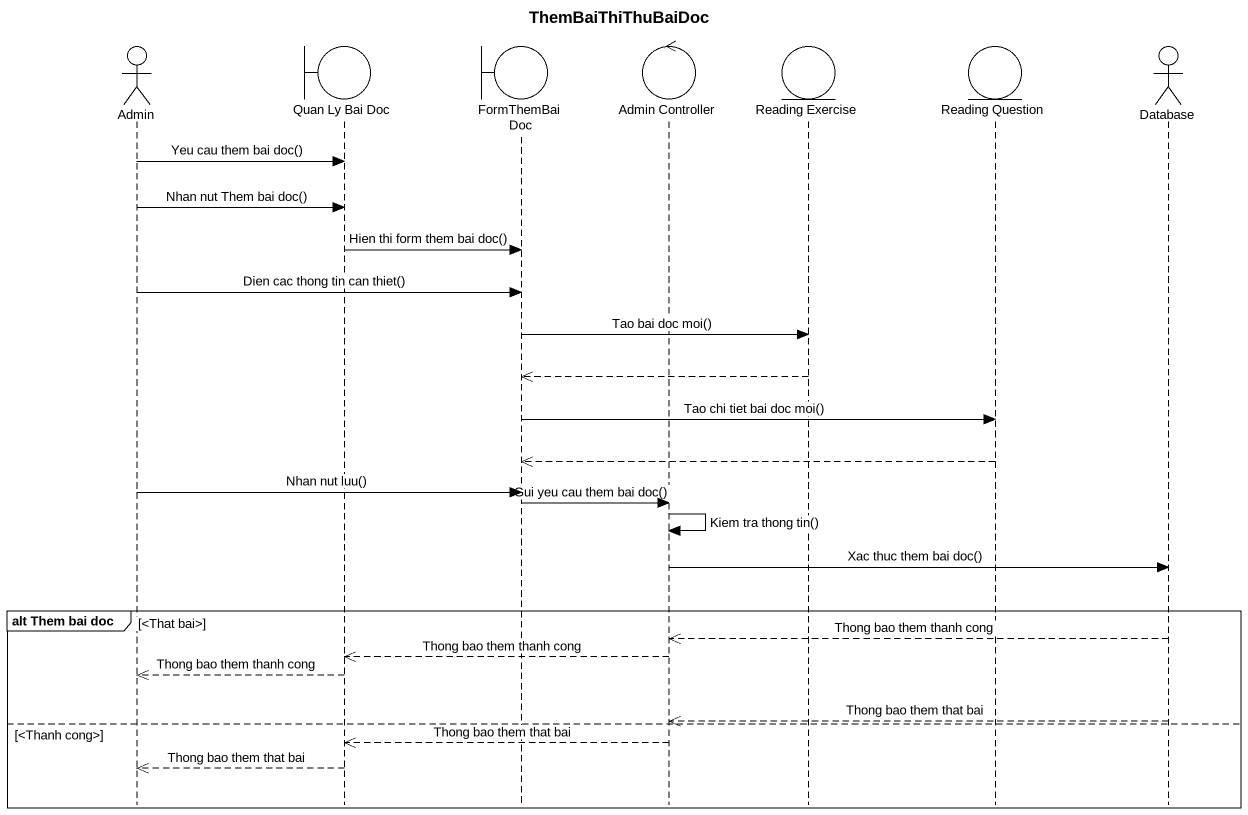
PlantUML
@startuml
title ThemBaiThiThuBaiDoc
hide footbox
actor Admin
boundary "Quan Ly Bai Doc" as Quan_Ly_Bai_Doc
boundary FormThemBaiDoc
control "Admin Controller" as Admin_Controller
entity "Reading Exercise" as Reading_Exercise
entity "Reading Question" as Reading_Question
actor "Database" as Database_

Admin -> Quan_Ly_Bai_Doc : Yeu cau them bai doc()
Admin -> Quan_Ly_Bai_Doc : Nhan nut Them bai doc()
Quan_Ly_Bai_Doc -> FormThemBaiDoc : Hien thi form them bai doc()
Admin -> FormThemBaiDoc : Dien cac thong tin can thiet()
FormThemBaiDoc -> Reading_Exercise : Tao bai doc moi()
Reading_Exercise -->> FormThemBaiDoc
FormThemBaiDoc -> Reading_Question : Tao chi tiet bai doc moi()
Reading_Question -->> FormThemBaiDoc
Admin -> FormThemBaiDoc : Nhan nut luu()
FormThemBaiDoc -> Admin_Controller : Gui yeu cau them bai doc()
Admin_Controller -> Admin_Controller : Kiem tra thong tin()
Admin_Controller -> Database_ : Xac thuc them bai doc()
group alt Them bai doc [<That bai>]
  Database_ -->> Admin_Controller : Thong bao them thanh cong
  Admin_Controller -->> Quan_Ly_Bai_Doc : Thong bao them thanh cong
  Quan_Ly_Bai_Doc -->> Admin : Thong bao them thanh cong
  Database_ -->> Admin_Controller : Thong bao them that bai
else <Thanh cong>
  Admin_Controller -->> Quan_Ly_Bai_Doc : Thong bao them that bai
  Quan_Ly_Bai_Doc -->> Admin : Thong bao them that bai
end
@enduml
